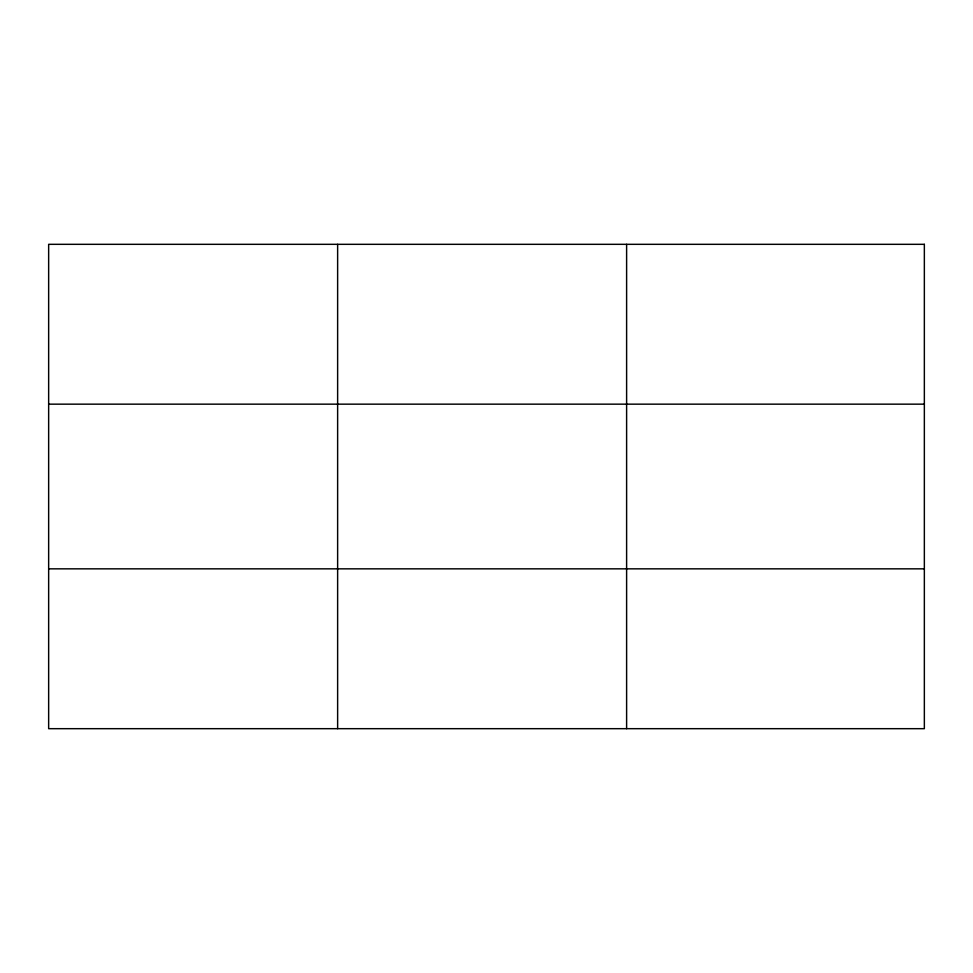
<?xml version="1.0" encoding="UTF-8"?>
<svg xmlns="http://www.w3.org/2000/svg" width="973" height="973" viewBox="0 0 973 973"><rect width="100%" height="100%" fill="white"/><g stroke="black" fill="none" stroke-linecap="round" stroke-linejoin="round"><path stroke-width="1.46" d="M337.631 244.32L337.631 728.68M626.612 244.32L626.612 728.68M48.65 404.16L924.35 404.16M48.65 568.84L924.35 568.84M924.35 244.32L924.35 728.68L48.65 728.68L48.65 244.32L924.35 244.32"/></g></svg>
